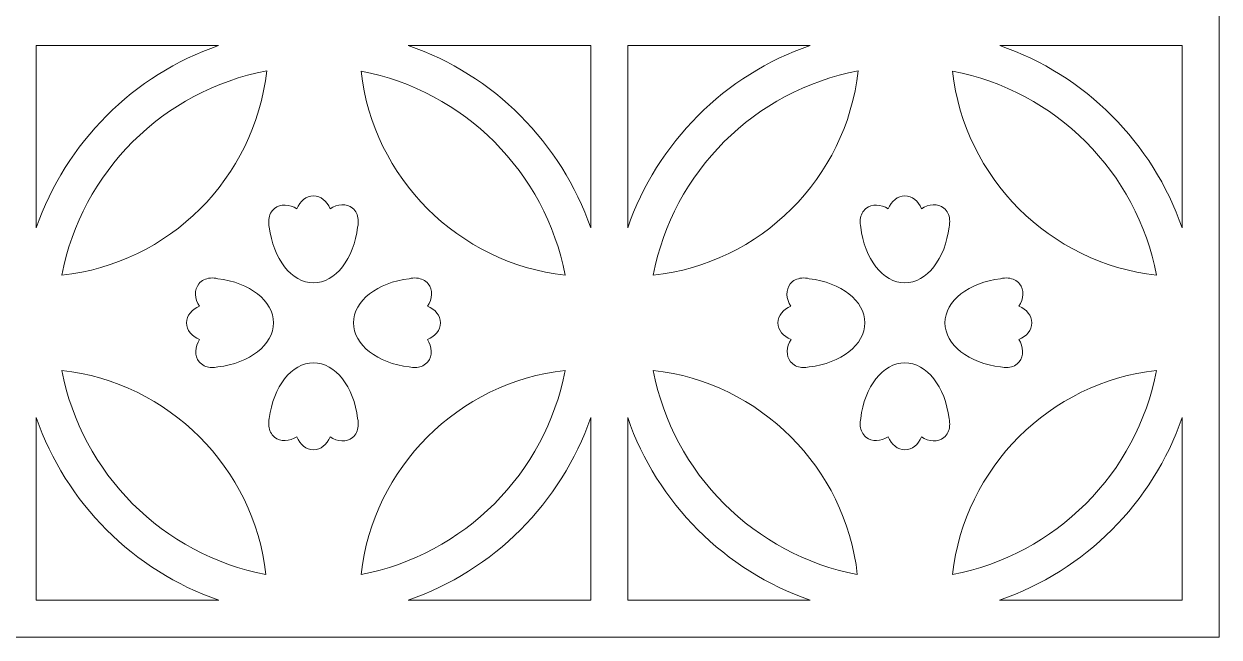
# Model space of a CAD drawing. Header units: centimetres. Extents: x -9.7 to 7.3, y -2.8 to 13.3.
# Drawn here: x -6.92 to -1.55, y -2.77 to -0.01 of the extents above; entities that cross this region are included whole.
import ezdxf

# ---------------------------------------------------------------- set-up
doc = ezdxf.new("R2010")
doc.units = ezdxf.units.CM
doc.header["$MEASUREMENT"] = 0
doc.layers.add('layer 1', color=7, linetype='Continuous')

msp = doc.modelspace()

# ---------------------------------------------------------------- linework, layer by layer
at = {"layer": 'layer 1', "color": 250, "lineweight": 9}
for points, knots in [([(-1.54577, -0.11033), (-1.54577, -0.11033), (-1.54577, -2.76741), (-1.54577, -2.76741), (-1.54577, -2.76741), (-1.54577, -2.76741), (-4.20287, -2.76741), (-4.20287, -2.76741), (-4.20287, -2.76741), (-4.20287, -2.76741), (-4.36892, -2.76741), (-4.36892, -2.76741), (-4.36892, -2.76741), (-4.36892, -2.76741), (-6.8604, -2.76741), (-6.8604, -2.76741), (-6.8604, -2.76741), (-6.8604, -2.76741), (-7.02602, -2.76741), (-7.02602, -2.76741), (-7.02602, -2.76741), (-7.02602, -2.76741), (-9.68355, -2.76741), (-9.68355, -2.76741), (-9.68355, -2.76741), (-9.68355, -2.76741), (-9.68355, -0.11033), (-9.68355, -0.11033), (-9.68355, -0.11033), (-9.68355, -0.11033), (-9.68355, 0.05574), (-9.68355, 0.05574), (-9.68355, 0.05574), (-9.68355, 0.05574), (-9.68355, 2.54675), (-9.68355, 2.54675), (-9.68355, 2.54675), (-9.68355, 2.54675), (-9.68355, 2.71282), (-9.68355, 2.71282), (-9.68355, 2.71282), (-9.68355, 2.71282), (-9.68355, 5.20383), (-9.68355, 5.20383), (-9.68355, 5.20383), (-9.68355, 5.20383), (-9.68355, 5.3699), (-9.68355, 5.3699), (-9.68355, 5.3699), (-9.68355, 5.3699), (-9.68355, 7.86092), (-9.68355, 7.86092), (-9.68355, 7.86092), (-9.68355, 7.86092), (-9.68355, 8.02698), (-9.68355, 8.02698), (-9.68355, 8.02698), (-9.68355, 8.02698), (-9.68355, 10.518), (-9.68355, 10.518), (-9.68355, 10.518), (-9.68355, 10.518), (-9.68355, 10.68406), (-9.68355, 10.68406), (-9.68355, 10.68406), (-9.68355, 10.68406), (-9.68355, 13.34115), (-9.68355, 13.34115), (-9.68355, 13.34115), (-9.68355, 13.34115), (-7.02602, 13.34115), (-7.02602, 13.34115), (-7.02602, 13.34115), (-7.02602, 13.34115), (-6.8604, 13.34115), (-6.8604, 13.34115), (-6.8604, 13.34115), (-6.8604, 13.34115), (-4.36892, 13.34115), (-4.36892, 13.34115), (-4.36892, 13.34115), (-4.36892, 13.34115), (-4.20287, 13.34115), (-4.20287, 13.34115), (-4.20287, 13.34115), (-4.20287, 13.34115), (-1.54577, 13.34115), (-1.54577, 13.34115), (-1.54577, 13.34115), (-1.54577, 13.34115), (-1.54577, 10.68406), (-1.54577, 10.68406), (-1.54577, 10.68406), (-1.54577, 10.68406), (-1.54577, 10.518), (-1.54577, 10.518), (-1.54577, 10.518), (-1.54577, 10.518), (-1.54577, 8.02698), (-1.54577, 8.02698), (-1.54577, 8.02698), (-1.54577, 8.02698), (-1.54577, 7.86092), (-1.54577, 7.86092), (-1.54577, 7.86092), (-1.54577, 7.86092), (-1.54577, 5.3699), (-1.54577, 5.3699), (-1.54577, 5.3699), (-1.54577, 5.3699), (-1.54577, 5.20383), (-1.54577, 5.20383), (-1.54577, 5.20383), (-1.54577, 5.20383), (-1.54577, 2.71282), (-1.54577, 2.71282), (-1.54577, 2.71282), (-1.54577, 2.71282), (-1.54577, 2.54675), (-1.54577, 2.54675), (-1.54577, 2.54675), (-1.54577, 2.54675), (-1.54577, 0.05574), (-1.54577, 0.05574), (-1.54577, 0.05574), (-1.54577, 0.05574), (-1.54577, -0.11033), (-1.54577, -0.11033)], [0, 0, 0, 0, 0.030303, 0.030303, 0.030303, 0.030303, 0.0606061, 0.0606061, 0.0606061, 0.0606061, 0.0909091, 0.0909091, 0.0909091, 0.0909091, 0.1212121, 0.1212121, 0.1212121, 0.1212121, 0.1515152, 0.1515152, 0.1515152, 0.1515152, 0.1818182, 0.1818182, 0.1818182, 0.1818182, 0.2121212, 0.2121212, 0.2121212, 0.2121212, 0.2424242, 0.2424242, 0.2424242, 0.2424242, 0.2727273, 0.2727273, 0.2727273, 0.2727273, 0.3030303, 0.3030303, 0.3030303, 0.3030303, 0.3333333, 0.3333333, 0.3333333, 0.3333333, 0.3636364, 0.3636364, 0.3636364, 0.3636364, 0.3939394, 0.3939394, 0.3939394, 0.3939394, 0.4242424, 0.4242424, 0.4242424, 0.4242424, 0.4545455, 0.4545455, 0.4545455, 0.4545455, 0.4848485, 0.4848485, 0.4848485, 0.4848485, 0.5151515, 0.5151515, 0.5151515, 0.5151515, 0.5454545, 0.5454545, 0.5454545, 0.5454545, 0.5757576, 0.5757576, 0.5757576, 0.5757576, 0.6060606, 0.6060606, 0.6060606, 0.6060606, 0.6363636, 0.6363636, 0.6363636, 0.6363636, 0.6666667, 0.6666667, 0.6666667, 0.6666667, 0.6969697, 0.6969697, 0.6969697, 0.6969697, 0.7272727, 0.7272727, 0.7272727, 0.7272727, 0.7575758, 0.7575758, 0.7575758, 0.7575758, 0.7878788, 0.7878788, 0.7878788, 0.7878788, 0.8181818, 0.8181818, 0.8181818, 0.8181818, 0.8484848, 0.8484848, 0.8484848, 0.8484848, 0.8787879, 0.8787879, 0.8787879, 0.8787879, 0.9090909, 0.9090909, 0.9090909, 0.9090909, 0.9393939, 0.9393939, 0.9393939, 0.9393939, 1, 1, 1, 1]), ([(-6.85995, -0.92976), (-6.72795, -0.5468), (-6.42349, -0.24232), (-6.04052, -0.11033), (-6.04052, -0.11033), (-6.04052, -0.11033), (-6.85995, -0.11033), (-6.85995, -0.11033), (-6.85995, -0.11033), (-6.85995, -0.11033), (-6.85995, -0.92976), (-6.85995, -0.92976)], [0, 0, 0, 0, 0.25, 0.25, 0.25, 0.25, 0.5, 0.5, 0.5, 0.5, 1, 1, 1, 1]), ([(-5.18845, -0.11033), (-4.80539, -0.24235), (-4.50089, -0.54694), (-4.36893, -0.93002), (-4.36893, -0.93002), (-4.36893, -0.93002), (-4.36893, -0.11033), (-4.36893, -0.11033), (-4.36893, -0.11033), (-4.36893, -0.11033), (-5.18845, -0.11033), (-5.18845, -0.11033)], [0, 0, 0, 0, 0.25, 0.25, 0.25, 0.25, 0.5, 0.5, 0.5, 0.5, 1, 1, 1, 1]), ([(-4.20285, -0.92976), (-4.07086, -0.5468), (-3.76639, -0.24232), (-3.38342, -0.11033), (-3.38342, -0.11033), (-3.38342, -0.11033), (-4.20285, -0.11033), (-4.20285, -0.11033), (-4.20285, -0.11033), (-4.20285, -0.11033), (-4.20285, -0.92976), (-4.20285, -0.92976)], [0, 0, 0, 0, 0.25, 0.25, 0.25, 0.25, 0.5, 0.5, 0.5, 0.5, 1, 1, 1, 1]), ([(-2.53135, -0.11033), (-2.1483, -0.24235), (-1.84379, -0.54694), (-1.71184, -0.93002), (-1.71184, -0.93002), (-1.71184, -0.93002), (-1.71184, -0.11033), (-1.71184, -0.11033), (-1.71184, -0.11033), (-1.71184, -0.11033), (-2.53135, -0.11033), (-2.53135, -0.11033)], [0, 0, 0, 0, 0.25, 0.25, 0.25, 0.25, 0.5, 0.5, 0.5, 0.5, 1, 1, 1, 1]), ([(-6.74502, -1.14248), (-6.65715, -0.67878), (-6.28874, -0.3112), (-5.8246, -0.22461), (-5.8246, -0.22461), (-5.87791, -0.70579), (-6.26347, -1.0905), (-6.74502, -1.14248)], [0, 0, 0, 0, 0.3333333, 0.3333333, 0.3333333, 0.3333333, 1, 1, 1, 1]), ([(-5.4007, -0.2253), (-4.9384, -0.31306), (-4.57169, -0.67973), (-4.48393, -1.14206), (-4.48393, -1.14206), (-4.96358, -1.08859), (-5.34723, -0.70495), (-5.4007, -0.2253)], [0, 0, 0, 0, 0.3333333, 0.3333333, 0.3333333, 0.3333333, 1, 1, 1, 1]), ([(-4.08792, -1.14248), (-4.00005, -0.67878), (-3.63165, -0.3112), (-3.1675, -0.22461), (-3.1675, -0.22461), (-3.22081, -0.70579), (-3.60638, -1.0905), (-4.08792, -1.14248)], [0, 0, 0, 0, 0.3333333, 0.3333333, 0.3333333, 0.3333333, 1, 1, 1, 1]), ([(-2.74361, -0.2253), (-2.28131, -0.31306), (-1.9146, -0.67973), (-1.82684, -1.14206), (-1.82684, -1.14206), (-2.30648, -1.08859), (-2.69014, -0.70495), (-2.74361, -0.2253)], [0, 0, 0, 0, 0.3333333, 0.3333333, 0.3333333, 0.3333333, 1, 1, 1, 1]), ([(-5.81281, -0.926), (-5.81524, -0.91555), (-5.81608, -0.90517), (-5.81538, -0.89524), (-5.81538, -0.89524), (-5.81538, -0.89524), (-5.81554, -0.89185), (-5.81554, -0.89185), (-5.81554, -0.89185), (-5.81554, -0.89185), (-5.81508, -0.89185), (-5.81508, -0.89185), (-5.81508, -0.89185), (-5.81293, -0.87205), (-5.80433, -0.85432), (-5.78933, -0.84219), (-5.78933, -0.84219), (-5.76257, -0.82057), (-5.72284, -0.82274), (-5.68905, -0.84431), (-5.68905, -0.84431), (-5.67537, -0.80943), (-5.64708, -0.78544), (-5.61445, -0.78544), (-5.61445, -0.78544), (-5.58207, -0.78544), (-5.55403, -0.80905), (-5.54024, -0.84349), (-5.54024, -0.84349), (-5.50631, -0.82151), (-5.46626, -0.81915), (-5.43931, -0.84097), (-5.43931, -0.84097), (-5.42398, -0.85333), (-5.41541, -0.87153), (-5.41348, -0.89185), (-5.41348, -0.89185), (-5.41348, -0.89185), (-5.41336, -0.89185), (-5.41336, -0.89185), (-5.41336, -0.89185), (-5.41336, -0.89185), (-5.4134, -0.89264), (-5.4134, -0.89264), (-5.4134, -0.89264), (-5.41248, -0.90334), (-5.41338, -0.91458), (-5.41614, -0.92592), (-5.41614, -0.92592), (-5.43298, -1.06809), (-5.51536, -1.17605), (-5.61445, -1.17605), (-5.61445, -1.17605), (-5.71352, -1.17605), (-5.79592, -1.06812), (-5.81281, -0.926)], [0, 0, 0, 0, 0.0666667, 0.0666667, 0.0666667, 0.0666667, 0.1333333, 0.1333333, 0.1333333, 0.1333333, 0.2, 0.2, 0.2, 0.2, 0.2666667, 0.2666667, 0.2666667, 0.2666667, 0.3333333, 0.3333333, 0.3333333, 0.3333333, 0.4, 0.4, 0.4, 0.4, 0.4666667, 0.4666667, 0.4666667, 0.4666667, 0.5333333, 0.5333333, 0.5333333, 0.5333333, 0.6, 0.6, 0.6, 0.6, 0.6666667, 0.6666667, 0.6666667, 0.6666667, 0.7333333, 0.7333333, 0.7333333, 0.7333333, 0.8, 0.8, 0.8, 0.8, 0.8666667, 0.8666667, 0.8666667, 0.8666667, 1, 1, 1, 1]), ([(-3.15572, -0.926), (-3.15814, -0.91555), (-3.15899, -0.90517), (-3.15828, -0.89524), (-3.15828, -0.89524), (-3.15828, -0.89524), (-3.15844, -0.89185), (-3.15844, -0.89185), (-3.15844, -0.89185), (-3.15844, -0.89185), (-3.15798, -0.89185), (-3.15798, -0.89185), (-3.15798, -0.89185), (-3.15584, -0.87205), (-3.14724, -0.85432), (-3.13224, -0.84219), (-3.13224, -0.84219), (-3.10547, -0.82057), (-3.06574, -0.82274), (-3.03196, -0.84431), (-3.03196, -0.84431), (-3.01827, -0.80943), (-2.98999, -0.78544), (-2.95735, -0.78544), (-2.95735, -0.78544), (-2.92497, -0.78544), (-2.89694, -0.80905), (-2.88314, -0.84349), (-2.88314, -0.84349), (-2.84922, -0.82151), (-2.80916, -0.81915), (-2.78221, -0.84097), (-2.78221, -0.84097), (-2.76688, -0.85333), (-2.75831, -0.87153), (-2.75638, -0.89185), (-2.75638, -0.89185), (-2.75638, -0.89185), (-2.75626, -0.89185), (-2.75626, -0.89185), (-2.75626, -0.89185), (-2.75626, -0.89185), (-2.7563, -0.89264), (-2.7563, -0.89264), (-2.7563, -0.89264), (-2.75538, -0.90334), (-2.75629, -0.91458), (-2.75904, -0.92592), (-2.75904, -0.92592), (-2.77589, -1.06809), (-2.85827, -1.17605), (-2.95735, -1.17605), (-2.95735, -1.17605), (-3.05643, -1.17605), (-3.13883, -1.06812), (-3.15572, -0.926)], [0, 0, 0, 0, 0.0666667, 0.0666667, 0.0666667, 0.0666667, 0.1333333, 0.1333333, 0.1333333, 0.1333333, 0.2, 0.2, 0.2, 0.2, 0.2666667, 0.2666667, 0.2666667, 0.2666667, 0.3333333, 0.3333333, 0.3333333, 0.3333333, 0.4, 0.4, 0.4, 0.4, 0.4666667, 0.4666667, 0.4666667, 0.4666667, 0.5333333, 0.5333333, 0.5333333, 0.5333333, 0.6, 0.6, 0.6, 0.6, 0.6666667, 0.6666667, 0.6666667, 0.6666667, 0.7333333, 0.7333333, 0.7333333, 0.7333333, 0.8, 0.8, 0.8, 0.8, 0.8666667, 0.8666667, 0.8666667, 0.8666667, 1, 1, 1, 1]), ([(-6.04418, -1.55432), (-6.05464, -1.55674), (-6.06501, -1.55759), (-6.07494, -1.55688), (-6.07494, -1.55688), (-6.07494, -1.55688), (-6.07833, -1.55704), (-6.07833, -1.55704), (-6.07833, -1.55704), (-6.07833, -1.55704), (-6.07833, -1.55658), (-6.07833, -1.55658), (-6.07833, -1.55658), (-6.09814, -1.55444), (-6.11587, -1.54584), (-6.12799, -1.53084), (-6.12799, -1.53084), (-6.14961, -1.50407), (-6.14744, -1.46434), (-6.12588, -1.43056), (-6.12588, -1.43056), (-6.16075, -1.41687), (-6.18474, -1.38859), (-6.18474, -1.35595), (-6.18474, -1.35595), (-6.18474, -1.32357), (-6.16113, -1.29554), (-6.12669, -1.28174), (-6.12669, -1.28174), (-6.14868, -1.24782), (-6.15104, -1.20776), (-6.12921, -1.18081), (-6.12921, -1.18081), (-6.11686, -1.16548), (-6.09865, -1.15691), (-6.07833, -1.15498), (-6.07833, -1.15498), (-6.07833, -1.15498), (-6.07833, -1.15486), (-6.07833, -1.15486), (-6.07833, -1.15486), (-6.07833, -1.15486), (-6.07755, -1.1549), (-6.07755, -1.1549), (-6.07755, -1.1549), (-6.06684, -1.15398), (-6.0556, -1.15489), (-6.04426, -1.15764), (-6.04426, -1.15764), (-5.90209, -1.17449), (-5.79413, -1.25686), (-5.79413, -1.35595), (-5.79413, -1.35595), (-5.79413, -1.45503), (-5.90207, -1.53743), (-6.04418, -1.55432)], [0, 0, 0, 0, 0.0666667, 0.0666667, 0.0666667, 0.0666667, 0.1333333, 0.1333333, 0.1333333, 0.1333333, 0.2, 0.2, 0.2, 0.2, 0.2666667, 0.2666667, 0.2666667, 0.2666667, 0.3333333, 0.3333333, 0.3333333, 0.3333333, 0.4, 0.4, 0.4, 0.4, 0.4666667, 0.4666667, 0.4666667, 0.4666667, 0.5333333, 0.5333333, 0.5333333, 0.5333333, 0.6, 0.6, 0.6, 0.6, 0.6666667, 0.6666667, 0.6666667, 0.6666667, 0.7333333, 0.7333333, 0.7333333, 0.7333333, 0.8, 0.8, 0.8, 0.8, 0.8666667, 0.8666667, 0.8666667, 0.8666667, 1, 1, 1, 1]), ([(-5.1845, -1.55432), (-5.17404, -1.55674), (-5.16367, -1.55759), (-5.15374, -1.55688), (-5.15374, -1.55688), (-5.15374, -1.55688), (-5.15035, -1.55704), (-5.15035, -1.55704), (-5.15035, -1.55704), (-5.15035, -1.55704), (-5.15035, -1.55658), (-5.15035, -1.55658), (-5.15035, -1.55658), (-5.13054, -1.55444), (-5.11281, -1.54584), (-5.10069, -1.53084), (-5.10069, -1.53084), (-5.07907, -1.50407), (-5.08124, -1.46434), (-5.1028, -1.43056), (-5.1028, -1.43056), (-5.06793, -1.41687), (-5.04393, -1.38859), (-5.04393, -1.35595), (-5.04393, -1.35595), (-5.04393, -1.32357), (-5.06755, -1.29554), (-5.10199, -1.28174), (-5.10199, -1.28174), (-5.08, -1.24782), (-5.07764, -1.20776), (-5.09947, -1.18081), (-5.09947, -1.18081), (-5.11182, -1.16548), (-5.13003, -1.15691), (-5.15035, -1.15498), (-5.15035, -1.15498), (-5.15035, -1.15498), (-5.15035, -1.15486), (-5.15035, -1.15486), (-5.15035, -1.15486), (-5.15035, -1.15486), (-5.15113, -1.1549), (-5.15113, -1.1549), (-5.15113, -1.1549), (-5.16183, -1.15398), (-5.17308, -1.15489), (-5.18442, -1.15764), (-5.18442, -1.15764), (-5.32659, -1.17449), (-5.43454, -1.25686), (-5.43454, -1.35595), (-5.43454, -1.35595), (-5.43454, -1.45503), (-5.32661, -1.53743), (-5.1845, -1.55432)], [0, 0, 0, 0, 0.0666667, 0.0666667, 0.0666667, 0.0666667, 0.1333333, 0.1333333, 0.1333333, 0.1333333, 0.2, 0.2, 0.2, 0.2, 0.2666667, 0.2666667, 0.2666667, 0.2666667, 0.3333333, 0.3333333, 0.3333333, 0.3333333, 0.4, 0.4, 0.4, 0.4, 0.4666667, 0.4666667, 0.4666667, 0.4666667, 0.5333333, 0.5333333, 0.5333333, 0.5333333, 0.6, 0.6, 0.6, 0.6, 0.6666667, 0.6666667, 0.6666667, 0.6666667, 0.7333333, 0.7333333, 0.7333333, 0.7333333, 0.8, 0.8, 0.8, 0.8, 0.8666667, 0.8666667, 0.8666667, 0.8666667, 1, 1, 1, 1]), ([(-3.38708, -1.55432), (-3.39754, -1.55674), (-3.40792, -1.55759), (-3.41785, -1.55688), (-3.41785, -1.55688), (-3.41785, -1.55688), (-3.42124, -1.55704), (-3.42124, -1.55704), (-3.42124, -1.55704), (-3.42124, -1.55704), (-3.42124, -1.55658), (-3.42124, -1.55658), (-3.42124, -1.55658), (-3.44104, -1.55444), (-3.45877, -1.54584), (-3.4709, -1.53084), (-3.4709, -1.53084), (-3.49252, -1.50407), (-3.49035, -1.46434), (-3.46878, -1.43056), (-3.46878, -1.43056), (-3.50365, -1.41687), (-3.52765, -1.38859), (-3.52765, -1.35595), (-3.52765, -1.35595), (-3.52765, -1.32357), (-3.50403, -1.29554), (-3.46959, -1.28174), (-3.46959, -1.28174), (-3.49158, -1.24782), (-3.49394, -1.20776), (-3.47212, -1.18081), (-3.47212, -1.18081), (-3.45976, -1.16548), (-3.44156, -1.15691), (-3.42124, -1.15498), (-3.42124, -1.15498), (-3.42124, -1.15498), (-3.42124, -1.15486), (-3.42124, -1.15486), (-3.42124, -1.15486), (-3.42124, -1.15486), (-3.42045, -1.1549), (-3.42045, -1.1549), (-3.42045, -1.1549), (-3.40975, -1.15398), (-3.3985, -1.15489), (-3.38716, -1.15764), (-3.38716, -1.15764), (-3.245, -1.17449), (-3.13704, -1.25686), (-3.13704, -1.35595), (-3.13704, -1.35595), (-3.13704, -1.45503), (-3.24497, -1.53743), (-3.38708, -1.55432)], [0, 0, 0, 0, 0.0666667, 0.0666667, 0.0666667, 0.0666667, 0.1333333, 0.1333333, 0.1333333, 0.1333333, 0.2, 0.2, 0.2, 0.2, 0.2666667, 0.2666667, 0.2666667, 0.2666667, 0.3333333, 0.3333333, 0.3333333, 0.3333333, 0.4, 0.4, 0.4, 0.4, 0.4666667, 0.4666667, 0.4666667, 0.4666667, 0.5333333, 0.5333333, 0.5333333, 0.5333333, 0.6, 0.6, 0.6, 0.6, 0.6666667, 0.6666667, 0.6666667, 0.6666667, 0.7333333, 0.7333333, 0.7333333, 0.7333333, 0.8, 0.8, 0.8, 0.8, 0.8666667, 0.8666667, 0.8666667, 0.8666667, 1, 1, 1, 1]), ([(-2.52741, -1.55432), (-2.51695, -1.55674), (-2.50657, -1.55759), (-2.49664, -1.55688), (-2.49664, -1.55688), (-2.49664, -1.55688), (-2.49325, -1.55704), (-2.49325, -1.55704), (-2.49325, -1.55704), (-2.49325, -1.55704), (-2.49325, -1.55658), (-2.49325, -1.55658), (-2.49325, -1.55658), (-2.47345, -1.55444), (-2.45572, -1.54584), (-2.44359, -1.53084), (-2.44359, -1.53084), (-2.42197, -1.50407), (-2.42414, -1.46434), (-2.44571, -1.43056), (-2.44571, -1.43056), (-2.41083, -1.41687), (-2.38684, -1.38859), (-2.38684, -1.35595), (-2.38684, -1.35595), (-2.38684, -1.32357), (-2.41045, -1.29554), (-2.44489, -1.28174), (-2.44489, -1.28174), (-2.42291, -1.24782), (-2.42055, -1.20776), (-2.44237, -1.18081), (-2.44237, -1.18081), (-2.45473, -1.16548), (-2.47293, -1.15691), (-2.49325, -1.15498), (-2.49325, -1.15498), (-2.49325, -1.15498), (-2.49325, -1.15486), (-2.49325, -1.15486), (-2.49325, -1.15486), (-2.49325, -1.15486), (-2.49404, -1.1549), (-2.49404, -1.1549), (-2.49404, -1.1549), (-2.50474, -1.15398), (-2.51598, -1.15489), (-2.52732, -1.15764), (-2.52732, -1.15764), (-2.66949, -1.17449), (-2.77745, -1.25686), (-2.77745, -1.35595), (-2.77745, -1.35595), (-2.77745, -1.45503), (-2.66952, -1.53743), (-2.52741, -1.55432)], [0, 0, 0, 0, 0.0666667, 0.0666667, 0.0666667, 0.0666667, 0.1333333, 0.1333333, 0.1333333, 0.1333333, 0.2, 0.2, 0.2, 0.2, 0.2666667, 0.2666667, 0.2666667, 0.2666667, 0.3333333, 0.3333333, 0.3333333, 0.3333333, 0.4, 0.4, 0.4, 0.4, 0.4666667, 0.4666667, 0.4666667, 0.4666667, 0.5333333, 0.5333333, 0.5333333, 0.5333333, 0.6, 0.6, 0.6, 0.6, 0.6666667, 0.6666667, 0.6666667, 0.6666667, 0.7333333, 0.7333333, 0.7333333, 0.7333333, 0.8, 0.8, 0.8, 0.8, 0.8666667, 0.8666667, 0.8666667, 0.8666667, 1, 1, 1, 1]), ([(-5.81281, -1.78568), (-5.81524, -1.79614), (-5.81608, -1.80652), (-5.81538, -1.81645), (-5.81538, -1.81645), (-5.81538, -1.81645), (-5.81554, -1.81984), (-5.81554, -1.81984), (-5.81554, -1.81984), (-5.81554, -1.81984), (-5.81508, -1.81984), (-5.81508, -1.81984), (-5.81508, -1.81984), (-5.81293, -1.83964), (-5.80433, -1.85737), (-5.78933, -1.8695), (-5.78933, -1.8695), (-5.76257, -1.89112), (-5.72284, -1.88895), (-5.68905, -1.86738), (-5.68905, -1.86738), (-5.67537, -1.90225), (-5.64708, -1.92625), (-5.61445, -1.92625), (-5.61445, -1.92625), (-5.58207, -1.92625), (-5.55403, -1.90263), (-5.54024, -1.86819), (-5.54024, -1.86819), (-5.50631, -1.89018), (-5.46626, -1.89254), (-5.43931, -1.87072), (-5.43931, -1.87072), (-5.42398, -1.85836), (-5.41541, -1.84016), (-5.41348, -1.81984), (-5.41348, -1.81984), (-5.41348, -1.81984), (-5.41336, -1.81984), (-5.41336, -1.81984), (-5.41336, -1.81984), (-5.41336, -1.81984), (-5.4134, -1.81905), (-5.4134, -1.81905), (-5.4134, -1.81905), (-5.41248, -1.80835), (-5.41338, -1.7971), (-5.41614, -1.78576), (-5.41614, -1.78576), (-5.43298, -1.6436), (-5.51536, -1.53564), (-5.61445, -1.53564), (-5.61445, -1.53564), (-5.71352, -1.53564), (-5.79592, -1.64357), (-5.81281, -1.78568)], [0, 0, 0, 0, 0.0666667, 0.0666667, 0.0666667, 0.0666667, 0.1333333, 0.1333333, 0.1333333, 0.1333333, 0.2, 0.2, 0.2, 0.2, 0.2666667, 0.2666667, 0.2666667, 0.2666667, 0.3333333, 0.3333333, 0.3333333, 0.3333333, 0.4, 0.4, 0.4, 0.4, 0.4666667, 0.4666667, 0.4666667, 0.4666667, 0.5333333, 0.5333333, 0.5333333, 0.5333333, 0.6, 0.6, 0.6, 0.6, 0.6666667, 0.6666667, 0.6666667, 0.6666667, 0.7333333, 0.7333333, 0.7333333, 0.7333333, 0.8, 0.8, 0.8, 0.8, 0.8666667, 0.8666667, 0.8666667, 0.8666667, 1, 1, 1, 1]), ([(-3.15572, -1.78568), (-3.15814, -1.79614), (-3.15899, -1.80652), (-3.15828, -1.81645), (-3.15828, -1.81645), (-3.15828, -1.81645), (-3.15844, -1.81984), (-3.15844, -1.81984), (-3.15844, -1.81984), (-3.15844, -1.81984), (-3.15798, -1.81984), (-3.15798, -1.81984), (-3.15798, -1.81984), (-3.15584, -1.83964), (-3.14724, -1.85737), (-3.13224, -1.8695), (-3.13224, -1.8695), (-3.10547, -1.89112), (-3.06574, -1.88895), (-3.03196, -1.86738), (-3.03196, -1.86738), (-3.01827, -1.90225), (-2.98999, -1.92625), (-2.95735, -1.92625), (-2.95735, -1.92625), (-2.92497, -1.92625), (-2.89694, -1.90263), (-2.88314, -1.86819), (-2.88314, -1.86819), (-2.84922, -1.89018), (-2.80916, -1.89254), (-2.78221, -1.87072), (-2.78221, -1.87072), (-2.76688, -1.85836), (-2.75831, -1.84016), (-2.75638, -1.81984), (-2.75638, -1.81984), (-2.75638, -1.81984), (-2.75626, -1.81984), (-2.75626, -1.81984), (-2.75626, -1.81984), (-2.75626, -1.81984), (-2.7563, -1.81905), (-2.7563, -1.81905), (-2.7563, -1.81905), (-2.75538, -1.80835), (-2.75629, -1.7971), (-2.75904, -1.78576), (-2.75904, -1.78576), (-2.77589, -1.6436), (-2.85827, -1.53564), (-2.95735, -1.53564), (-2.95735, -1.53564), (-3.05643, -1.53564), (-3.13883, -1.64357), (-3.15572, -1.78568)], [0, 0, 0, 0, 0.0666667, 0.0666667, 0.0666667, 0.0666667, 0.1333333, 0.1333333, 0.1333333, 0.1333333, 0.2, 0.2, 0.2, 0.2, 0.2666667, 0.2666667, 0.2666667, 0.2666667, 0.3333333, 0.3333333, 0.3333333, 0.3333333, 0.4, 0.4, 0.4, 0.4, 0.4666667, 0.4666667, 0.4666667, 0.4666667, 0.5333333, 0.5333333, 0.5333333, 0.5333333, 0.6, 0.6, 0.6, 0.6, 0.6666667, 0.6666667, 0.6666667, 0.6666667, 0.7333333, 0.7333333, 0.7333333, 0.7333333, 0.8, 0.8, 0.8, 0.8, 0.8666667, 0.8666667, 0.8666667, 0.8666667, 1, 1, 1, 1]), ([(-5.82818, -2.48633), (-6.29048, -2.39854), (-6.65718, -2.0319), (-6.74494, -1.56958), (-6.74494, -1.56958), (-6.26528, -1.62305), (-5.88164, -2.00669), (-5.82818, -2.48633)], [0, 0, 0, 0, 0.3333333, 0.3333333, 0.3333333, 0.3333333, 1, 1, 1, 1]), ([(-4.48393, -1.56958), (-4.57171, -2.03189), (-4.93836, -2.39858), (-5.4007, -2.48635), (-5.4007, -2.48635), (-5.34723, -2.0067), (-4.96358, -1.62303), (-4.48393, -1.56958)], [0, 0, 0, 0, 0.3333333, 0.3333333, 0.3333333, 0.3333333, 1, 1, 1, 1]), ([(-3.17109, -2.48633), (-3.63338, -2.39854), (-4.00008, -2.0319), (-4.08784, -1.56958), (-4.08784, -1.56958), (-3.60818, -1.62305), (-3.22454, -2.00669), (-3.17109, -2.48633)], [0, 0, 0, 0, 0.3333333, 0.3333333, 0.3333333, 0.3333333, 1, 1, 1, 1]), ([(-1.82684, -1.56958), (-1.91461, -2.03189), (-2.28127, -2.39858), (-2.74361, -2.48635), (-2.74361, -2.48635), (-2.69014, -2.0067), (-2.30648, -1.62303), (-1.82684, -1.56958)], [0, 0, 0, 0, 0.3333333, 0.3333333, 0.3333333, 0.3333333, 1, 1, 1, 1]), ([(-6.04026, -2.60134), (-6.42335, -2.4694), (-6.72793, -2.16486), (-6.85995, -1.78183), (-6.85995, -1.78183), (-6.85995, -1.78183), (-6.85995, -2.60134), (-6.85995, -2.60134), (-6.85995, -2.60134), (-6.85995, -2.60134), (-6.04026, -2.60134), (-6.04026, -2.60134)], [0, 0, 0, 0, 0.25, 0.25, 0.25, 0.25, 0.5, 0.5, 0.5, 0.5, 1, 1, 1, 1]), ([(-4.36893, -1.78157), (-4.5009, -2.16475), (-4.80555, -2.46936), (-5.18871, -2.60134), (-5.18871, -2.60134), (-5.18871, -2.60134), (-4.36893, -2.60134), (-4.36893, -2.60134), (-4.36893, -2.60134), (-4.36893, -2.60134), (-4.36893, -1.78157), (-4.36893, -1.78157)], [0, 0, 0, 0, 0.25, 0.25, 0.25, 0.25, 0.5, 0.5, 0.5, 0.5, 1, 1, 1, 1]), ([(-3.38316, -2.60134), (-3.76626, -2.4694), (-4.07083, -2.16486), (-4.20285, -1.78183), (-4.20285, -1.78183), (-4.20285, -1.78183), (-4.20285, -2.60134), (-4.20285, -2.60134), (-4.20285, -2.60134), (-4.20285, -2.60134), (-3.38316, -2.60134), (-3.38316, -2.60134)], [0, 0, 0, 0, 0.25, 0.25, 0.25, 0.25, 0.5, 0.5, 0.5, 0.5, 1, 1, 1, 1]), ([(-1.71184, -1.78157), (-1.84381, -2.16475), (-2.14846, -2.46936), (-2.53161, -2.60134), (-2.53161, -2.60134), (-2.53161, -2.60134), (-1.71184, -2.60134), (-1.71184, -2.60134), (-1.71184, -2.60134), (-1.71184, -2.60134), (-1.71184, -1.78157), (-1.71184, -1.78157)], [0, 0, 0, 0, 0.25, 0.25, 0.25, 0.25, 0.5, 0.5, 0.5, 0.5, 1, 1, 1, 1])]:
    msp.add_open_spline(points, degree=3, knots=knots, dxfattribs=at)

doc.saveas('drawing.dxf')
